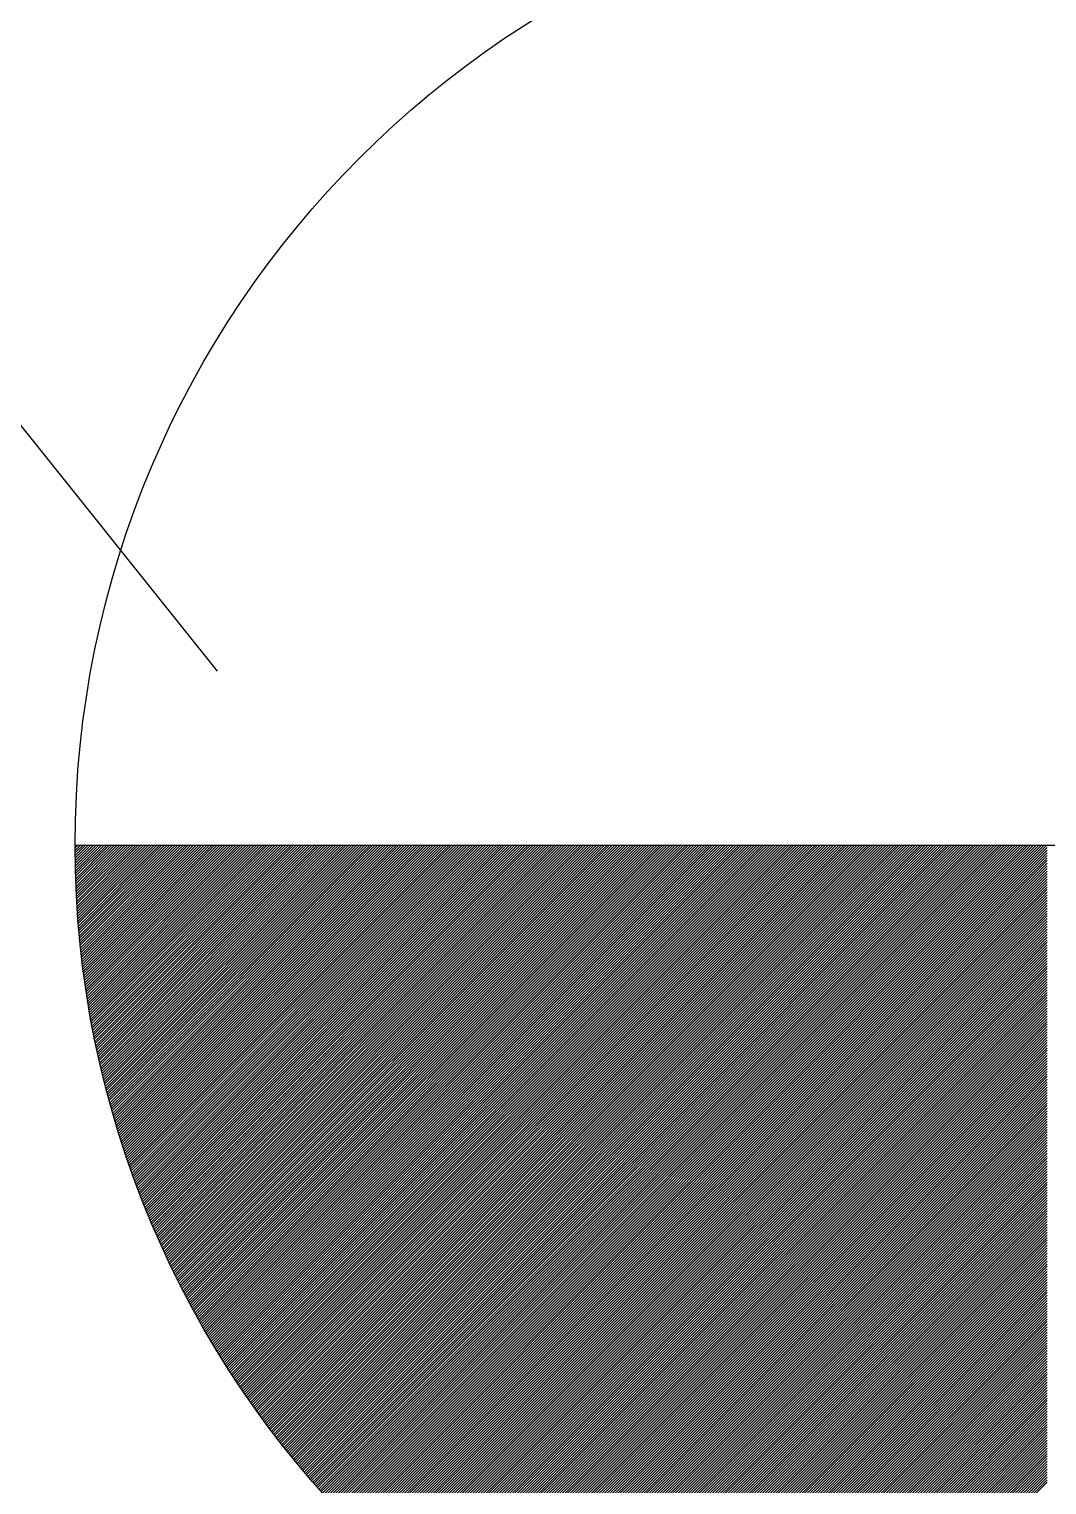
# Model space of a CAD drawing. Extents: x -22909.9 to -22897.8, y -4.7 to 4.1.
# Drawn here: x -22901.0464 to -22900.9986, y 0.7054 to 0.7738 of the extents above; entities that cross this region are included whole.
import ezdxf

# ---------------------------------------------------------------- set-up
doc = ezdxf.new("R2010")
doc.units = 0
doc.header["$LTSCALE"] = 0.5
doc.header["$MEASUREMENT"] = 0
doc.linetypes.add('DASHDOT', pattern=[1, 0.5, -0.25, 0, -0.25])
doc.layers.add('COW', color=2, linetype='CONTINUOUS')
doc.layers.add('DIB-018', color=6, linetype='CONTINUOUS')

msp = doc.modelspace()

# ---------------------------------------------------------------- linework, layer by layer
at = {"layer": 'COW', "color": 2}
for p, q in [((-22901.044246, 0.735438), (-22900.952902, 0.735438)), ((-22901.044246, 0.735317), (-22901.044125, 0.735438)), ((-22901.044245, 0.735193), (-22901.044001, 0.735438)), ((-22901.044245, 0.735071), (-22901.043877, 0.735438)), ((-22901.044243, 0.734948), (-22901.043754, 0.735438)), ((-22901.044242, 0.734826), (-22901.04363, 0.735438)), ((-22901.04424, 0.734704), (-22901.043506, 0.735438)), ((-22901.044238, 0.734582), (-22901.043382, 0.735438)), ((-22901.044236, 0.734461), (-22901.043259, 0.735438)), ((-22901.044233, 0.73434), (-22901.043135, 0.735438)), ((-22901.04423, 0.734219), (-22901.043011, 0.735438)), ((-22901.044226, 0.734099), (-22901.042887, 0.735438)), ((-22901.044223, 0.733979), (-22901.042764, 0.735438)), ((-22901.044219, 0.733859), (-22901.04264, 0.735438)), ((-22901.044214, 0.733739), (-22901.042516, 0.735438)), ((-22901.04421, 0.73362), (-22901.042392, 0.735438)), ((-22901.044205, 0.733501), (-22901.042269, 0.735438)), ((-22901.0442, 0.733383), (-22901.042145, 0.735438)), ((-22901.044194, 0.733265), (-22901.042021, 0.735438)), ((-22901.044189, 0.733147), (-22901.041897, 0.735438)), ((-22901.044182, 0.733029), (-22901.041774, 0.735438)), ((-22901.044176, 0.732912), (-22901.04165, 0.735438)), ((-22901.044169, 0.732795), (-22901.041526, 0.735438)), ((-22901.044163, 0.732678), (-22901.041402, 0.735438)), ((-22901.044155, 0.732561), (-22901.041279, 0.735438)), ((-22901.044148, 0.732445), (-22901.041155, 0.735438)), ((-22901.04414, 0.732329), (-22901.041031, 0.735438)), ((-22901.044132, 0.732213), (-22901.040907, 0.735438)), ((-22901.044124, 0.732098), (-22901.040784, 0.735438)), ((-22901.044115, 0.731983), (-22901.04066, 0.735438)), ((-22901.044106, 0.731868), (-22901.040536, 0.735438)), ((-22901.044097, 0.731753), (-22901.040412, 0.735438)), ((-22901.044088, 0.731639), (-22901.040289, 0.735438)), ((-22901.044078, 0.731525), (-22901.040165, 0.735438)), ((-22901.044068, 0.731411), (-22901.040041, 0.735438)), ((-22901.044058, 0.731297), (-22901.039917, 0.735438)), ((-22901.044048, 0.731184), (-22901.039794, 0.735438)), ((-22901.044037, 0.731071), (-22901.03967, 0.735438)), ((-22901.044026, 0.730958), (-22901.039546, 0.735438)), ((-22901.044015, 0.730846), (-22901.039423, 0.735438)), ((-22901.044003, 0.730733), (-22901.039299, 0.735438)), ((-22901.043991, 0.730621), (-22901.039175, 0.735438)), ((-22901.043979, 0.73051), (-22901.039051, 0.735438)), ((-22901.043967, 0.730398), (-22901.038928, 0.735438)), ((-22901.043955, 0.730287), (-22901.038804, 0.735438)), ((-22901.043942, 0.730176), (-22901.03868, 0.735438)), ((-22901.043929, 0.730065), (-22901.038556, 0.735438)), ((-22901.043916, 0.729955), (-22901.038433, 0.735438)), ((-22901.043902, 0.729844), (-22901.038309, 0.735438)), ((-22901.043889, 0.729734), (-22901.038185, 0.735438)), ((-22901.043875, 0.729625), (-22901.038061, 0.735438)), ((-22901.04386, 0.729515), (-22901.037938, 0.735438)), ((-22901.043846, 0.729406), (-22901.037814, 0.735438)), ((-22901.043831, 0.729297), (-22901.03769, 0.735438)), ((-22901.043816, 0.729188), (-22901.037566, 0.735438)), ((-22901.043801, 0.729079), (-22901.037443, 0.735438)), ((-22901.043786, 0.728971), (-22901.037319, 0.735438)), ((-22901.04377, 0.728863), (-22901.037195, 0.735438)), ((-22901.043754, 0.728755), (-22901.037071, 0.735438)), ((-22901.043738, 0.728647), (-22901.036948, 0.735438)), ((-22901.043722, 0.72854), (-22901.036824, 0.735438)), ((-22901.043706, 0.728432), (-22901.0367, 0.735438)), ((-22901.043689, 0.728325), (-22901.036576, 0.735438)), ((-22901.043672, 0.728219), (-22901.036453, 0.735438)), ((-22901.043655, 0.728112), (-22901.036329, 0.735438)), ((-22901.043637, 0.728006), (-22901.036205, 0.735438)), ((-22901.04362, 0.7279), (-22901.036081, 0.735438)), ((-22901.043602, 0.727794), (-22901.035958, 0.735438)), ((-22901.043584, 0.727688), (-22901.035834, 0.735438)), ((-22901.043565, 0.727583), (-22901.03571, 0.735438)), ((-22901.043547, 0.727477), (-22901.035586, 0.735438)), ((-22901.043528, 0.727372), (-22901.035463, 0.735438)), ((-22901.043509, 0.727268), (-22901.035339, 0.735438)), ((-22901.04349, 0.727163), (-22901.035215, 0.735438)), ((-22901.043471, 0.727059), (-22901.035091, 0.735438)), ((-22901.043451, 0.726954), (-22901.034968, 0.735438)), ((-22901.043431, 0.72685), (-22901.034844, 0.735438)), ((-22901.043411, 0.726747), (-22901.03472, 0.735438)), ((-22901.043391, 0.726643), (-22901.034597, 0.735438)), ((-22901.043371, 0.72654), (-22901.034473, 0.735438)), ((-22901.04335, 0.726437), (-22901.034349, 0.735438)), ((-22901.043329, 0.726334), (-22901.034225, 0.735438)), ((-22901.043308, 0.726231), (-22901.034102, 0.735438)), ((-22901.043287, 0.726128), (-22901.033978, 0.735438)), ((-22901.043266, 0.726026), (-22901.033854, 0.735438)), ((-22901.043244, 0.725924), (-22901.03373, 0.735438)), ((-22901.043222, 0.725822), (-22901.033607, 0.735438)), ((-22901.0432, 0.72572), (-22901.033483, 0.735438)), ((-22901.043178, 0.725619), (-22901.033359, 0.735438)), ((-22901.043156, 0.725518), (-22901.033235, 0.735438)), ((-22901.043133, 0.725416), (-22901.033112, 0.735438)), ((-22901.04311, 0.725315), (-22901.032988, 0.735438)), ((-22901.043087, 0.725215), (-22901.032864, 0.735438)), ((-22901.043064, 0.725114), (-22901.03274, 0.735438)), ((-22901.043041, 0.725014), (-22901.032617, 0.735438)), ((-22901.043017, 0.724914), (-22901.032493, 0.735438)), ((-22901.042993, 0.724814), (-22901.032369, 0.735438)), ((-22901.042969, 0.724714), (-22901.032245, 0.735438)), ((-22901.042945, 0.724614), (-22901.032122, 0.735438)), ((-22901.042921, 0.724515), (-22901.031998, 0.735438)), ((-22901.042896, 0.724416), (-22901.031874, 0.735438)), ((-22901.042871, 0.724317), (-22901.03175, 0.735438)), ((-22901.042846, 0.724218), (-22901.031627, 0.735438)), ((-22901.042821, 0.724119), (-22901.031503, 0.735438)), ((-22901.042796, 0.724021), (-22901.031379, 0.735438)), ((-22901.042771, 0.723923), (-22901.031255, 0.735438)), ((-22901.042745, 0.723825), (-22901.031132, 0.735438)), ((-22901.042719, 0.723727), (-22901.031008, 0.735438)), ((-22901.042693, 0.723629), (-22901.030884, 0.735438)), ((-22901.042667, 0.723531), (-22901.03076, 0.735438)), ((-22901.04264, 0.723434), (-22901.030637, 0.735438)), ((-22901.042614, 0.723337), (-22901.030513, 0.735438)), ((-22901.042587, 0.72324), (-22901.030389, 0.735438)), ((-22901.04256, 0.723143), (-22901.030265, 0.735438)), ((-22901.042533, 0.723047), (-22901.030142, 0.735438)), ((-22901.042506, 0.72295), (-22901.030018, 0.735438)), ((-22901.042478, 0.722854), (-22901.029894, 0.735438)), ((-22901.042451, 0.722758), (-22901.029771, 0.735438)), ((-22901.042423, 0.722662), (-22901.029647, 0.735438)), ((-22901.042395, 0.722566), (-22901.029523, 0.735438)), ((-22901.042367, 0.722471), (-22901.029399, 0.735438)), ((-22901.042338, 0.722375), (-22901.029276, 0.735438)), ((-22901.04231, 0.72228), (-22901.029152, 0.735438)), ((-22901.042281, 0.722185), (-22901.029028, 0.735438)), ((-22901.042252, 0.72209), (-22901.028904, 0.735438)), ((-22901.042223, 0.721995), (-22901.028781, 0.735438)), ((-22901.042194, 0.721901), (-22901.028657, 0.735438)), ((-22901.042164, 0.721807), (-22901.028533, 0.735438)), ((-22901.042135, 0.721712), (-22901.028409, 0.735438)), ((-22901.042105, 0.721618), (-22901.028286, 0.735438)), ((-22901.042075, 0.721524), (-22901.028162, 0.735438)), ((-22901.042045, 0.721431), (-22901.028038, 0.735438)), ((-22901.042015, 0.721337), (-22901.027914, 0.735438)), ((-22901.041984, 0.721244), (-22901.027791, 0.735438)), ((-22901.041954, 0.721151), (-22901.027667, 0.735438)), ((-22901.041923, 0.721058), (-22901.027543, 0.735438)), ((-22901.041892, 0.720965), (-22901.027419, 0.735438)), ((-22901.041861, 0.720872), (-22901.027296, 0.735438)), ((-22901.04183, 0.72078), (-22901.027172, 0.735438)), ((-22901.041799, 0.720687), (-22901.027048, 0.735438)), ((-22901.041767, 0.720595), (-22901.026924, 0.735438)), ((-22901.041735, 0.720503), (-22901.026801, 0.735438)), ((-22901.041703, 0.720411), (-22901.026677, 0.735438)), ((-22901.041671, 0.72032), (-22901.026553, 0.735438)), ((-22901.041639, 0.720228), (-22901.026429, 0.735438)), ((-22901.041607, 0.720137), (-22901.026306, 0.735438)), ((-22901.041574, 0.720046), (-22901.026182, 0.735438)), ((-22901.041541, 0.719955), (-22901.026058, 0.735438)), ((-22901.041509, 0.719864), (-22901.025934, 0.735438)), ((-22901.041476, 0.719773), (-22901.025811, 0.735438)), ((-22901.041442, 0.719682), (-22901.025687, 0.735438)), ((-22901.041409, 0.719592), (-22901.025563, 0.735438)), ((-22901.041376, 0.719502), (-22901.025439, 0.735438)), ((-22901.041342, 0.719412), (-22901.025316, 0.735438)), ((-22901.041308, 0.719322), (-22901.025192, 0.735438)), ((-22901.041274, 0.719232), (-22901.025068, 0.735438)), ((-22901.04124, 0.719142), (-22901.024945, 0.735438)), ((-22901.041206, 0.719053), (-22901.024821, 0.735438)), ((-22901.041171, 0.718964), (-22901.024697, 0.735438)), ((-22901.041137, 0.718874), (-22901.024573, 0.735438)), ((-22901.041102, 0.718785), (-22901.02445, 0.735438)), ((-22901.041067, 0.718697), (-22901.024326, 0.735438)), ((-22901.041032, 0.718608), (-22901.024202, 0.735438)), ((-22901.040997, 0.718519), (-22901.024078, 0.735438)), ((-22901.040961, 0.718431), (-22901.023955, 0.735438)), ((-22901.040926, 0.718343), (-22901.023831, 0.735438)), ((-22901.04089, 0.718255), (-22901.023707, 0.735438)), ((-22901.040855, 0.718167), (-22901.023583, 0.735438)), ((-22901.040819, 0.718079), (-22901.02346, 0.735438)), ((-22901.040782, 0.717991), (-22901.023336, 0.735438)), ((-22901.040746, 0.717904), (-22901.023212, 0.735438)), ((-22901.04071, 0.717816), (-22901.023088, 0.735438)), ((-22901.040673, 0.717729), (-22901.022965, 0.735438)), ((-22901.040636, 0.717642), (-22901.022841, 0.735438)), ((-22901.0406, 0.717555), (-22901.022717, 0.735438)), ((-22901.040563, 0.717469), (-22901.022593, 0.735438)), ((-22901.040525, 0.717382), (-22901.02247, 0.735438)), ((-22901.040488, 0.717296), (-22901.022346, 0.735438)), ((-22901.040451, 0.717209), (-22901.022222, 0.735438)), ((-22901.040413, 0.717123), (-22901.022098, 0.735438)), ((-22901.040375, 0.717037), (-22901.021975, 0.735438)), ((-22901.040337, 0.716951), (-22901.021851, 0.735438)), ((-22901.040299, 0.716866), (-22901.021727, 0.735438)), ((-22901.040261, 0.71678), (-22901.021603, 0.735438)), ((-22901.040223, 0.716695), (-22901.02148, 0.735438)), ((-22901.040184, 0.716609), (-22901.021356, 0.735438)), ((-22901.040146, 0.716524), (-22901.021232, 0.735438)), ((-22901.040107, 0.716439), (-22901.021108, 0.735438)), ((-22901.040068, 0.716354), (-22901.020985, 0.735438)), ((-22901.040029, 0.71627), (-22901.020861, 0.735438)), ((-22901.03999, 0.716185), (-22901.020737, 0.735438)), ((-22901.039951, 0.716101), (-22901.020613, 0.735438)), ((-22901.039911, 0.716017), (-22901.02049, 0.735438)), ((-22901.039871, 0.715932), (-22901.020366, 0.735438)), ((-22901.039832, 0.715848), (-22901.020242, 0.735438)), ((-22901.039792, 0.715765), (-22901.020119, 0.735438)), ((-22901.039752, 0.715681), (-22901.019995, 0.735438)), ((-22901.039711, 0.715597), (-22901.019871, 0.735438)), ((-22901.039671, 0.715514), (-22901.019747, 0.735438)), ((-22901.039631, 0.715431), (-22901.019624, 0.735438)), ((-22901.03959, 0.715348), (-22901.0195, 0.735438)), ((-22901.039549, 0.715265), (-22901.019376, 0.735438)), ((-22901.039508, 0.715182), (-22901.019252, 0.735438)), ((-22901.039467, 0.715099), (-22901.019129, 0.735438)), ((-22901.039426, 0.715016), (-22901.019005, 0.735438)), ((-22901.039385, 0.714934), (-22901.018881, 0.735438)), ((-22901.039343, 0.714852), (-22901.018757, 0.735438)), ((-22901.039302, 0.71477), (-22901.018634, 0.735438)), ((-22901.03926, 0.714688), (-22901.01851, 0.735438)), ((-22901.039218, 0.714606), (-22901.018386, 0.735438)), ((-22901.039176, 0.714524), (-22901.018262, 0.735438)), ((-22901.039134, 0.714442), (-22901.018139, 0.735438)), ((-22901.039092, 0.714361), (-22901.018015, 0.735438)), ((-22901.039049, 0.714279), (-22901.017891, 0.735438)), ((-22901.039007, 0.714198), (-22901.017767, 0.735438)), ((-22901.038964, 0.714117), (-22901.017644, 0.735438)), ((-22901.038921, 0.714036), (-22901.01752, 0.735438)), ((-22901.038878, 0.713956), (-22901.017396, 0.735438)), ((-22901.038835, 0.713875), (-22901.017272, 0.735438)), ((-22901.038792, 0.713794), (-22901.017149, 0.735438)), ((-22901.038749, 0.713714), (-22901.017025, 0.735438)), ((-22901.038705, 0.713634), (-22901.016901, 0.735438)), ((-22901.038662, 0.713554), (-22901.016777, 0.735438)), ((-22901.038618, 0.713474), (-22901.016654, 0.735438)), ((-22901.038574, 0.713394), (-22901.01653, 0.735438)), ((-22901.03853, 0.713314), (-22901.016406, 0.735438)), ((-22901.038486, 0.713235), (-22901.016282, 0.735438)), ((-22901.038441, 0.713155), (-22901.016159, 0.735438)), ((-22901.038397, 0.713076), (-22901.016035, 0.735438)), ((-22901.038352, 0.712997), (-22901.015911, 0.735438)), ((-22901.038308, 0.712918), (-22901.015787, 0.735438)), ((-22901.038263, 0.712839), (-22901.015664, 0.735438)), ((-22901.038218, 0.71276), (-22901.01554, 0.735438)), ((-22901.038173, 0.712681), (-22901.015416, 0.735438)), ((-22901.038128, 0.712603), (-22901.015293, 0.735438)), ((-22901.038082, 0.712524), (-22901.015169, 0.735438)), ((-22901.038037, 0.712446), (-22901.015045, 0.735438)), ((-22901.037991, 0.712368), (-22901.014921, 0.735438)), ((-22901.037945, 0.71229), (-22901.014798, 0.735438)), ((-22901.0379, 0.712212), (-22901.014674, 0.735438)), ((-22901.037854, 0.712134), (-22901.01455, 0.735438)), ((-22901.037807, 0.712057), (-22901.014426, 0.735438)), ((-22901.037761, 0.711979), (-22901.014303, 0.735438)), ((-22901.037715, 0.711902), (-22901.014179, 0.735438)), ((-22901.037668, 0.711825), (-22901.014055, 0.735438)), ((-22901.037622, 0.711748), (-22901.013931, 0.735438)), ((-22901.037575, 0.711671), (-22901.013808, 0.735438)), ((-22901.037528, 0.711594), (-22901.013684, 0.735438)), ((-22901.037481, 0.711517), (-22901.01356, 0.735438)), ((-22901.037434, 0.711441), (-22901.013436, 0.735438)), ((-22901.037386, 0.711364), (-22901.013313, 0.735438)), ((-22901.037339, 0.711288), (-22901.013189, 0.735438)), ((-22901.037291, 0.711212), (-22901.013065, 0.735438)), ((-22901.037244, 0.711136), (-22901.012941, 0.735438)), ((-22901.037196, 0.71106), (-22901.012818, 0.735438)), ((-22901.037148, 0.710984), (-22901.012694, 0.735438)), ((-22901.0371, 0.710908), (-22901.01257, 0.735438)), ((-22901.037052, 0.710833), (-22901.012446, 0.735438)), ((-22901.037003, 0.710757), (-22901.012323, 0.735438)), ((-22901.036955, 0.710682), (-22901.012199, 0.735438)), ((-22901.036906, 0.710607), (-22901.012075, 0.735438)), ((-22901.036857, 0.710532), (-22901.011951, 0.735438)), ((-22901.036809, 0.710457), (-22901.011828, 0.735438)), ((-22901.03676, 0.710382), (-22901.011704, 0.735438)), ((-22901.036711, 0.710307), (-22901.01158, 0.735438)), ((-22901.036661, 0.710233), (-22901.011456, 0.735438)), ((-22901.036612, 0.710158), (-22901.011333, 0.735438)), ((-22901.036563, 0.710084), (-22901.011209, 0.735438)), ((-22901.036513, 0.71001), (-22901.011085, 0.735438)), ((-22901.036463, 0.709936), (-22901.010961, 0.735438)), ((-22901.036413, 0.709862), (-22901.010838, 0.735438)), ((-22901.036363, 0.709788), (-22901.010714, 0.735438)), ((-22901.036313, 0.709715), (-22901.01059, 0.735438)), ((-22901.036263, 0.709641), (-22901.010467, 0.735438)), ((-22901.036213, 0.709568), (-22901.010343, 0.735438)), ((-22901.036162, 0.709495), (-22901.010219, 0.735438)), ((-22901.036112, 0.709421), (-22901.010095, 0.735438)), ((-22901.036061, 0.709348), (-22901.009972, 0.735438)), ((-22901.03601, 0.709275), (-22901.009848, 0.735438)), ((-22901.035959, 0.709203), (-22901.009724, 0.735438)), ((-22901.035908, 0.70913), (-22901.0096, 0.735438)), ((-22901.035857, 0.709057), (-22901.009477, 0.735438)), ((-22901.035806, 0.708985), (-22901.009353, 0.735438)), ((-22901.035754, 0.708913), (-22901.009229, 0.735438)), ((-22901.035703, 0.708841), (-22901.009105, 0.735438)), ((-22901.035651, 0.708769), (-22901.008982, 0.735438)), ((-22901.035599, 0.708697), (-22901.008858, 0.735438)), ((-22901.035547, 0.708625), (-22901.008734, 0.735438)), ((-22901.035495, 0.708553), (-22901.00861, 0.735438)), ((-22901.035443, 0.708482), (-22901.008487, 0.735438)), ((-22901.03539, 0.70841), (-22901.008363, 0.735438)), ((-22901.035338, 0.708339), (-22901.008239, 0.735438)), ((-22901.035285, 0.708268), (-22901.008115, 0.735438)), ((-22901.035233, 0.708197), (-22901.007992, 0.735438)), ((-22901.03518, 0.708126), (-22901.007868, 0.735438)), ((-22901.035127, 0.708055), (-22901.007744, 0.735438)), ((-22901.035074, 0.707984), (-22901.00762, 0.735438)), ((-22901.035021, 0.707914), (-22901.007497, 0.735438)), ((-22901.034967, 0.707843), (-22901.007373, 0.735438)), ((-22901.034914, 0.707773), (-22901.007249, 0.735438)), ((-22901.03486, 0.707703), (-22901.007125, 0.735438)), ((-22901.034807, 0.707633), (-22901.007002, 0.735438)), ((-22901.034753, 0.707563), (-22901.006878, 0.735438)), ((-22901.034699, 0.707493), (-22901.006754, 0.735438)), ((-22901.034645, 0.707423), (-22901.00663, 0.735438)), ((-22901.034591, 0.707354), (-22901.006507, 0.735438)), ((-22901.034537, 0.707284), (-22901.006383, 0.735438)), ((-22901.034482, 0.707215), (-22901.006259, 0.735438)), ((-22901.034428, 0.707146), (-22901.006135, 0.735438)), ((-22901.034373, 0.707076), (-22901.006012, 0.735438)), ((-22901.034318, 0.707008), (-22901.005888, 0.735438)), ((-22901.034263, 0.706939), (-22901.005764, 0.735438)), ((-22901.034208, 0.70687), (-22901.00564, 0.735438)), ((-22901.034153, 0.706801), (-22901.005517, 0.735438)), ((-22901.034098, 0.706733), (-22901.005393, 0.735438)), ((-22901.034043, 0.706664), (-22901.005269, 0.735438)), ((-22901.033987, 0.706596), (-22901.005146, 0.735438)), ((-22901.033932, 0.706528), (-22901.005022, 0.735438)), ((-22901.033876, 0.70646), (-22901.004898, 0.735438)), ((-22901.03382, 0.706392), (-22901.004774, 0.735438)), ((-22901.033764, 0.706324), (-22901.004651, 0.735438)), ((-22901.033708, 0.706257), (-22901.004527, 0.735438)), ((-22901.033652, 0.706189), (-22901.004403, 0.735438)), ((-22901.033595, 0.706122), (-22901.004279, 0.735438)), ((-22901.033539, 0.706054), (-22901.004156, 0.735438)), ((-22901.033482, 0.705987), (-22901.004032, 0.735438)), ((-22901.033426, 0.70592), (-22901.003908, 0.735438)), ((-22901.033369, 0.705853), (-22901.003784, 0.735438)), ((-22901.033312, 0.705786), (-22901.003661, 0.735438)), ((-22901.033255, 0.70572), (-22901.003537, 0.735438)), ((-22901.033198, 0.705653), (-22901.003413, 0.735438)), ((-22901.033141, 0.705587), (-22901.003289, 0.735438)), ((-22901.033083, 0.70552), (-22901.003166, 0.735438)), ((-22901.033026, 0.705454), (-22901.003042, 0.735438)), ((-22901.032968, 0.705388), (-22901.002918, 0.735438)), ((-22901.03291, 0.705322), (-22901.002794, 0.735438)), ((-22901.032852, 0.705256), (-22901.002671, 0.735438)), ((-22901.032794, 0.70519), (-22901.002547, 0.735438)), ((-22901.032736, 0.705125), (-22901.002423, 0.735438)), ((-22901.032678, 0.705059), (-22901.002299, 0.735438)), ((-22901.03262, 0.704994), (-22901.002176, 0.735438)), ((-22901.032561, 0.704929), (-22901.002052, 0.735438)), ((-22901.032503, 0.704863), (-22901.001928, 0.735438)), ((-22901.032444, 0.704798), (-22901.001804, 0.735438)), ((-22901.032385, 0.704734), (-22901.001681, 0.735438)), ((-22901.032326, 0.704669), (-22901.001557, 0.735438)), ((-22901.032267, 0.704604), (-22901.001433, 0.735438)), ((-22901.032208, 0.70454), (-22901.001309, 0.735438)), ((-22901.032148, 0.704475), (-22901.001186, 0.735438)), ((-22901.032089, 0.704411), (-22901.001062, 0.735438)), ((-22901.032029, 0.704347), (-22901.000938, 0.735438)), ((-22901.03197, 0.704282), (-22901.000814, 0.735438)), ((-22901.03191, 0.704219), (-22901.000691, 0.735438)), ((-22901.03185, 0.704155), (-22901.000567, 0.735438)), ((-22901.03179, 0.704091), (-22901.000443, 0.735438)), ((-22901.03173, 0.704027), (-22901.00032, 0.735438)), ((-22901.03167, 0.703964), (-22901.000196, 0.735438)), ((-22901.031609, 0.7039), (-22901.000072, 0.735438)), ((-22901.031549, 0.703837), (-22900.999948, 0.735438)), ((-22901.031488, 0.703774), (-22900.999825, 0.735438)), ((-22901.031428, 0.703711), (-22900.999701, 0.735438)), ((-22901.031367, 0.703648), (-22900.999577, 0.735438)), ((-22901.031306, 0.703585), (-22900.999453, 0.735438)), ((-22901.031245, 0.703523), (-22900.99933, 0.735438)), ((-22901.031183, 0.70346), (-22900.999206, 0.735438)), ((-22901.031122, 0.703398), (-22900.999082, 0.735438)), ((-22901.031061, 0.703336), (-22900.998958, 0.735438)), ((-22901.030999, 0.703273), (-22900.998835, 0.735438)), ((-22901.030937, 0.703211), (-22900.998711, 0.735438)), ((-22901.030876, 0.703149), (-22900.998587, 0.735438)), ((-22901.030814, 0.703088), (-22900.998574, 0.735327)), ((-22901.030752, 0.703026), (-22900.998574, 0.735204)), ((-22901.030689, 0.702964), (-22900.998574, 0.73508)), ((-22901.030627, 0.702903), (-22900.998574, 0.734956)), ((-22901.030565, 0.702841), (-22900.998574, 0.734832)), ((-22901.030502, 0.70278), (-22900.998574, 0.734709)), ((-22901.03044, 0.702719), (-22900.998574, 0.734585)), ((-22901.030377, 0.702658), (-22900.998574, 0.734461)), ((-22901.030314, 0.702597), (-22900.998574, 0.734337)), ((-22901.030251, 0.702536), (-22900.998574, 0.734214)), ((-22901.030188, 0.702476), (-22900.998574, 0.73409)), ((-22901.030125, 0.702415), (-22900.998574, 0.733966)), ((-22901.030061, 0.702355), (-22900.998574, 0.733842)), ((-22901.029998, 0.702295), (-22900.998574, 0.733719)), ((-22901.029934, 0.702234), (-22900.998574, 0.733595)), ((-22901.029871, 0.702174), (-22900.998574, 0.733471)), ((-22901.029807, 0.702114), (-22900.998574, 0.733347)), ((-22901.029743, 0.702055), (-22900.998574, 0.733224)), ((-22901.029679, 0.701995), (-22900.998574, 0.7331)), ((-22901.029615, 0.701935), (-22900.998574, 0.732976)), ((-22901.02955, 0.701876), (-22900.998574, 0.732852)), ((-22901.029486, 0.701817), (-22900.998574, 0.732729)), ((-22901.029421, 0.701757), (-22900.998574, 0.732605)), ((-22901.029357, 0.701698), (-22900.998574, 0.732481)), ((-22901.029292, 0.701639), (-22900.998574, 0.732357)), ((-22901.029227, 0.70158), (-22900.998574, 0.732234)), ((-22901.029162, 0.701522), (-22900.998574, 0.73211)), ((-22901.029097, 0.701463), (-22900.998574, 0.731986)), ((-22901.029032, 0.701405), (-22900.998574, 0.731862)), ((-22901.028966, 0.701346), (-22900.998574, 0.731739)), ((-22901.028901, 0.701288), (-22900.998574, 0.731615)), ((-22901.028835, 0.70123), (-22900.998574, 0.731491)), ((-22901.02877, 0.701172), (-22900.998574, 0.731367)), ((-22901.028704, 0.701114), (-22900.998574, 0.731244)), ((-22901.028638, 0.701056), (-22900.998574, 0.73112)), ((-22901.028572, 0.700998), (-22900.998574, 0.730996)), ((-22901.028506, 0.700941), (-22900.998574, 0.730872)), ((-22901.028439, 0.700883), (-22900.998574, 0.730749)), ((-22901.028373, 0.700826), (-22900.998574, 0.730625)), ((-22901.028306, 0.700769), (-22900.998574, 0.730501)), ((-22901.02824, 0.700712), (-22900.998574, 0.730378)), ((-22901.028173, 0.700655), (-22900.998574, 0.730254)), ((-22901.028106, 0.700598), (-22900.998574, 0.73013)), ((-22901.028039, 0.700541), (-22900.998574, 0.730006)), ((-22901.027972, 0.700485), (-22900.998574, 0.729883)), ((-22901.027904, 0.700428), (-22900.998574, 0.729759)), ((-22901.027837, 0.700372), (-22900.998574, 0.729635)), ((-22901.027769, 0.700316), (-22900.998574, 0.729511)), ((-22901.027702, 0.70026), (-22900.998574, 0.729388)), ((-22901.027634, 0.700204), (-22900.998574, 0.729264)), ((-22901.027566, 0.700148), (-22900.998574, 0.72914)), ((-22901.027498, 0.700092), (-22900.998574, 0.729016)), ((-22901.02743, 0.700036), (-22900.998574, 0.728893)), ((-22901.027362, 0.699981), (-22900.998574, 0.728769)), ((-22901.027294, 0.699925), (-22900.998574, 0.728645)), ((-22901.027225, 0.69987), (-22900.998574, 0.728521)), ((-22901.027156, 0.699815), (-22900.998574, 0.728398)), ((-22901.027088, 0.69976), (-22900.998574, 0.728274)), ((-22901.027019, 0.699705), (-22900.998574, 0.72815)), ((-22901.02695, 0.69965), (-22900.998574, 0.728026)), ((-22901.026881, 0.699596), (-22900.998574, 0.727903)), ((-22901.026812, 0.699541), (-22900.998574, 0.727779)), ((-22901.026742, 0.699487), (-22900.998574, 0.727655)), ((-22901.026673, 0.699432), (-22900.998574, 0.727531)), ((-22901.026603, 0.699378), (-22900.998574, 0.727408)), ((-22901.026534, 0.699324), (-22900.998574, 0.727284)), ((-22901.026464, 0.69927), (-22900.998574, 0.72716)), ((-22901.026394, 0.699216), (-22900.998574, 0.727036)), ((-22901.026324, 0.699163), (-22900.998574, 0.726913)), ((-22901.026254, 0.699109), (-22900.998574, 0.726789)), ((-22901.026183, 0.699056), (-22900.998574, 0.726665)), ((-22901.026113, 0.699002), (-22900.998574, 0.726541)), ((-22901.026042, 0.698949), (-22900.998574, 0.726418)), ((-22901.025972, 0.698896), (-22900.998574, 0.726294)), ((-22901.025901, 0.698843), (-22900.998574, 0.72617)), ((-22901.02583, 0.69879), (-22900.998574, 0.726046)), ((-22901.025759, 0.698738), (-22900.998574, 0.725923)), ((-22901.025688, 0.698685), (-22900.998574, 0.725799)), ((-22901.025617, 0.698632), (-22900.998574, 0.725675)), ((-22901.025545, 0.69858), (-22900.998574, 0.725552)), ((-22901.025474, 0.698528), (-22900.998574, 0.725428)), ((-22901.025402, 0.698476), (-22900.998574, 0.725304)), ((-22901.02533, 0.698424), (-22900.998574, 0.72518)), ((-22901.025258, 0.698372), (-22900.998574, 0.725057)), ((-22901.025186, 0.69832), (-22900.998574, 0.724933)), ((-22901.025114, 0.698269), (-22900.998574, 0.724809)), ((-22901.025042, 0.698217), (-22900.998574, 0.724685)), ((-22901.02497, 0.698166), (-22900.998574, 0.724562)), ((-22901.024897, 0.698115), (-22900.998574, 0.724438)), ((-22901.024825, 0.698063), (-22900.998574, 0.724314)), ((-22901.024752, 0.698012), (-22900.998574, 0.72419)), ((-22901.024679, 0.697962), (-22900.998574, 0.724067)), ((-22901.024606, 0.697911), (-22900.998574, 0.723943)), ((-22901.024533, 0.69786), (-22900.998574, 0.723819)), ((-22901.02446, 0.69781), (-22900.998574, 0.723695)), ((-22901.024386, 0.697759), (-22900.998574, 0.723572)), ((-22901.024313, 0.697709), (-22900.998574, 0.723448)), ((-22901.024239, 0.697659), (-22900.998574, 0.723324)), ((-22901.024165, 0.697609), (-22900.998574, 0.7232)), ((-22901.024091, 0.697559), (-22900.998574, 0.723077)), ((-22901.024017, 0.697509), (-22900.998574, 0.722953)), ((-22901.023943, 0.69746), (-22900.998574, 0.722829)), ((-22901.023869, 0.69741), (-22900.998574, 0.722705)), ((-22901.023795, 0.697361), (-22900.998574, 0.722582)), ((-22901.02372, 0.697312), (-22900.998574, 0.722458)), ((-22901.023646, 0.697263), (-22900.998574, 0.722334)), ((-22901.023571, 0.697214), (-22900.998574, 0.72221)), ((-22901.023496, 0.697165), (-22900.998574, 0.722087)), ((-22901.023421, 0.697116), (-22900.998574, 0.721963)), ((-22901.023346, 0.697067), (-22900.998574, 0.721839)), ((-22901.023271, 0.697019), (-22900.998574, 0.721715)), ((-22901.023195, 0.69697), (-22900.998574, 0.721592)), ((-22901.02312, 0.696922), (-22900.998574, 0.721468)), ((-22901.023044, 0.696874), (-22900.998574, 0.721344)), ((-22901.022968, 0.696826), (-22900.998574, 0.72122)), ((-22901.022892, 0.696778), (-22900.998574, 0.721097)), ((-22901.022816, 0.696731), (-22900.998574, 0.720973)), ((-22901.02274, 0.696683), (-22900.998574, 0.720849)), ((-22901.022664, 0.696636), (-22900.998574, 0.720725)), ((-22901.022587, 0.696588), (-22900.998574, 0.720602)), ((-22901.022511, 0.696541), (-22900.998574, 0.720478)), ((-22901.022434, 0.696494), (-22900.998574, 0.720354)), ((-22901.022357, 0.696447), (-22900.998574, 0.720231)), ((-22901.022281, 0.6964), (-22900.998574, 0.720107)), ((-22901.022203, 0.696353), (-22900.998574, 0.719983)), ((-22901.022126, 0.696307), (-22900.998574, 0.719859)), ((-22901.022049, 0.69626), (-22900.998574, 0.719736)), ((-22901.021972, 0.696214), (-22900.998574, 0.719612)), ((-22901.021894, 0.696168), (-22900.998574, 0.719488)), ((-22901.021816, 0.696122), (-22900.998574, 0.719364)), ((-22901.021738, 0.696076), (-22900.998574, 0.719241)), ((-22901.02166, 0.69603), (-22900.998574, 0.719117)), ((-22901.021582, 0.695985), (-22900.998574, 0.718993)), ((-22901.021504, 0.695939), (-22900.998574, 0.718869)), ((-22901.021426, 0.695894), (-22900.998574, 0.718746)), ((-22901.021347, 0.695848), (-22900.998574, 0.718622)), ((-22901.021269, 0.695803), (-22900.998574, 0.718498)), ((-22901.02119, 0.695758), (-22900.998574, 0.718374)), ((-22901.021111, 0.695714), (-22900.998574, 0.718251)), ((-22901.021032, 0.695669), (-22900.998574, 0.718127)), ((-22901.020953, 0.695624), (-22900.998574, 0.718003)), ((-22901.020874, 0.69558), (-22900.998574, 0.717879)), ((-22901.020794, 0.695535), (-22900.998574, 0.717756)), ((-22901.020715, 0.695491), (-22900.998574, 0.717632)), ((-22901.020635, 0.695447), (-22900.998574, 0.717508)), ((-22901.020555, 0.695403), (-22900.998574, 0.717384)), ((-22901.020475, 0.695359), (-22900.998574, 0.717261)), ((-22901.020395, 0.695316), (-22900.998574, 0.717137)), ((-22901.020315, 0.695272), (-22900.998574, 0.717013)), ((-22901.020235, 0.695229), (-22900.998574, 0.716889)), ((-22901.020154, 0.695186), (-22900.998574, 0.716766)), ((-22901.020073, 0.695142), (-22900.998574, 0.716642)), ((-22901.019993, 0.695099), (-22900.998574, 0.716518)), ((-22901.019912, 0.695057), (-22900.998574, 0.716394)), ((-22901.019831, 0.695014), (-22900.998574, 0.716271)), ((-22901.01975, 0.694971), (-22900.998574, 0.716147)), ((-22901.019668, 0.694929), (-22900.998574, 0.716023)), ((-22901.019587, 0.694887), (-22900.998574, 0.715899)), ((-22901.019505, 0.694844), (-22900.998574, 0.715776)), ((-22901.019424, 0.694802), (-22900.998574, 0.715652)), ((-22901.019342, 0.694761), (-22900.998574, 0.715528)), ((-22901.01926, 0.694719), (-22900.998574, 0.715405)), ((-22901.019178, 0.694677), (-22900.998574, 0.715281)), ((-22901.019095, 0.694636), (-22900.998574, 0.715157)), ((-22901.019013, 0.694594), (-22900.998574, 0.715033)), ((-22901.01893, 0.694553), (-22900.998574, 0.71491)), ((-22901.018848, 0.694512), (-22900.998574, 0.714786)), ((-22901.018765, 0.694471), (-22900.998574, 0.714662)), ((-22901.018682, 0.69443), (-22900.998574, 0.714538)), ((-22901.018599, 0.69439), (-22900.998574, 0.714415)), ((-22901.018516, 0.694349), (-22900.998574, 0.714291)), ((-22901.018432, 0.694309), (-22900.998574, 0.714167)), ((-22901.018349, 0.694269), (-22900.998574, 0.714043)), ((-22901.018265, 0.694229), (-22900.998574, 0.71392)), ((-22901.018181, 0.694189), (-22900.998574, 0.713796)), ((-22901.018097, 0.694149), (-22900.998574, 0.713672)), ((-22901.018013, 0.694109), (-22900.998574, 0.713548)), ((-22901.017929, 0.69407), (-22900.998574, 0.713425)), ((-22901.017845, 0.69403), (-22900.998574, 0.713301)), ((-22901.01776, 0.693991), (-22900.998574, 0.713177)), ((-22901.017675, 0.693952), (-22900.998574, 0.713053)), ((-22901.017591, 0.693913), (-22900.998574, 0.71293)), ((-22901.017506, 0.693874), (-22900.998574, 0.712806)), ((-22901.017421, 0.693836), (-22900.998574, 0.712682)), ((-22901.017335, 0.693797), (-22900.998574, 0.712558)), ((-22901.01725, 0.693759), (-22900.998574, 0.712435)), ((-22901.017164, 0.69372), (-22900.998574, 0.712311)), ((-22901.017079, 0.693682), (-22900.998574, 0.712187)), ((-22901.016993, 0.693644), (-22900.998574, 0.712063)), ((-22901.016907, 0.693607), (-22900.998574, 0.71194)), ((-22901.016821, 0.693569), (-22900.998574, 0.711816)), ((-22901.016735, 0.693532), (-22900.998574, 0.711692)), ((-22901.016648, 0.693494), (-22900.998574, 0.711568)), ((-22901.016562, 0.693457), (-22900.998574, 0.711445)), ((-22901.016475, 0.69342), (-22900.998574, 0.711321)), ((-22901.016388, 0.693383), (-22900.998574, 0.711197)), ((-22901.016301, 0.693346), (-22900.998574, 0.711073)), ((-22901.016214, 0.69331), (-22900.998574, 0.71095)), ((-22901.016127, 0.693273), (-22900.998574, 0.710826)), ((-22901.016039, 0.693237), (-22900.998574, 0.710702)), ((-22901.015952, 0.693201), (-22900.998574, 0.710579)), ((-22901.015864, 0.693165), (-22900.998574, 0.710455)), ((-22901.015776, 0.693129), (-22900.998574, 0.710331)), ((-22901.015688, 0.693093), (-22900.998574, 0.710207)), ((-22901.0156, 0.693058), (-22900.998574, 0.710084)), ((-22901.015511, 0.693022), (-22900.998574, 0.70996)), ((-22901.015423, 0.692987), (-22900.998574, 0.709836)), ((-22901.015334, 0.692952), (-22900.998574, 0.709712)), ((-22901.015245, 0.692917), (-22900.998574, 0.709589)), ((-22901.015156, 0.692882), (-22900.998574, 0.709465)), ((-22901.015067, 0.692848), (-22900.998574, 0.709341)), ((-22901.014978, 0.692813), (-22900.998574, 0.709217)), ((-22901.014889, 0.692779), (-22900.998574, 0.709094)), ((-22901.014799, 0.692745), (-22900.998574, 0.70897)), ((-22901.014709, 0.692711), (-22900.998574, 0.708846)), ((-22901.014619, 0.692677), (-22900.998574, 0.708722)), ((-22901.014529, 0.692643), (-22900.998574, 0.708599)), ((-22901.014439, 0.69261), (-22900.998574, 0.708475)), ((-22901.014349, 0.692576), (-22900.998574, 0.708351)), ((-22901.014258, 0.692543), (-22900.998574, 0.708227)), ((-22901.014167, 0.69251), (-22900.998574, 0.708104)), ((-22901.014077, 0.692477), (-22900.998574, 0.70798)), ((-22901.013986, 0.692445), (-22900.998574, 0.707856)), ((-22901.013894, 0.692412), (-22900.998574, 0.707732)), ((-22901.013803, 0.69238), (-22900.998574, 0.707609)), ((-22901.013712, 0.692347), (-22900.998574, 0.707485)), ((-22901.01362, 0.692315), (-22900.998574, 0.707361)), ((-22901.013528, 0.692283), (-22900.998574, 0.707237)), ((-22901.013436, 0.692252), (-22900.998574, 0.707114)), ((-22901.013344, 0.69222), (-22900.998574, 0.70699)), ((-22901.013252, 0.692188), (-22900.998574, 0.706866)), ((-22901.013159, 0.692157), (-22900.998574, 0.706742)), ((-22901.013067, 0.692126), (-22900.998574, 0.706619)), ((-22901.012974, 0.692095), (-22900.998574, 0.706495)), ((-22901.012881, 0.692064), (-22900.998574, 0.706371)), ((-22901.012788, 0.692034), (-22900.998574, 0.706247)), ((-22901.012694, 0.692003), (-22900.998574, 0.706124)), ((-22901.012601, 0.691973), (-22900.998574, 0.706)), ((-22901.012507, 0.691943), (-22900.998574, 0.705876)), ((-22901.012413, 0.691913), (-22900.998574, 0.705753)), ((-22901.012319, 0.691883), (-22900.998574, 0.705629)), ((-22901.012225, 0.691854), (-22900.998574, 0.705505))]:
    msp.add_line(p, q, dxfattribs=at)
at = {"layer": 'COW', "linetype": 'Continuous', "const_width": 0.015}
msp.add_lwpolyline([(-22900.998084, 0.88151), (-22900.998084, 0.781107)], dxfattribs=at)
at = {"layer": 'COW', "color": 2}
msp.add_circle((-22900.998574, 0.735438), 0.045672, dxfattribs=at)
at = {"layer": 'DIB-018', "linetype": 'DASHDOT'}
msp.add_line((-22901.334307, 1.114522), (-22900.614307, 0.214522), dxfattribs=at)

doc.saveas('drawing.dxf')
